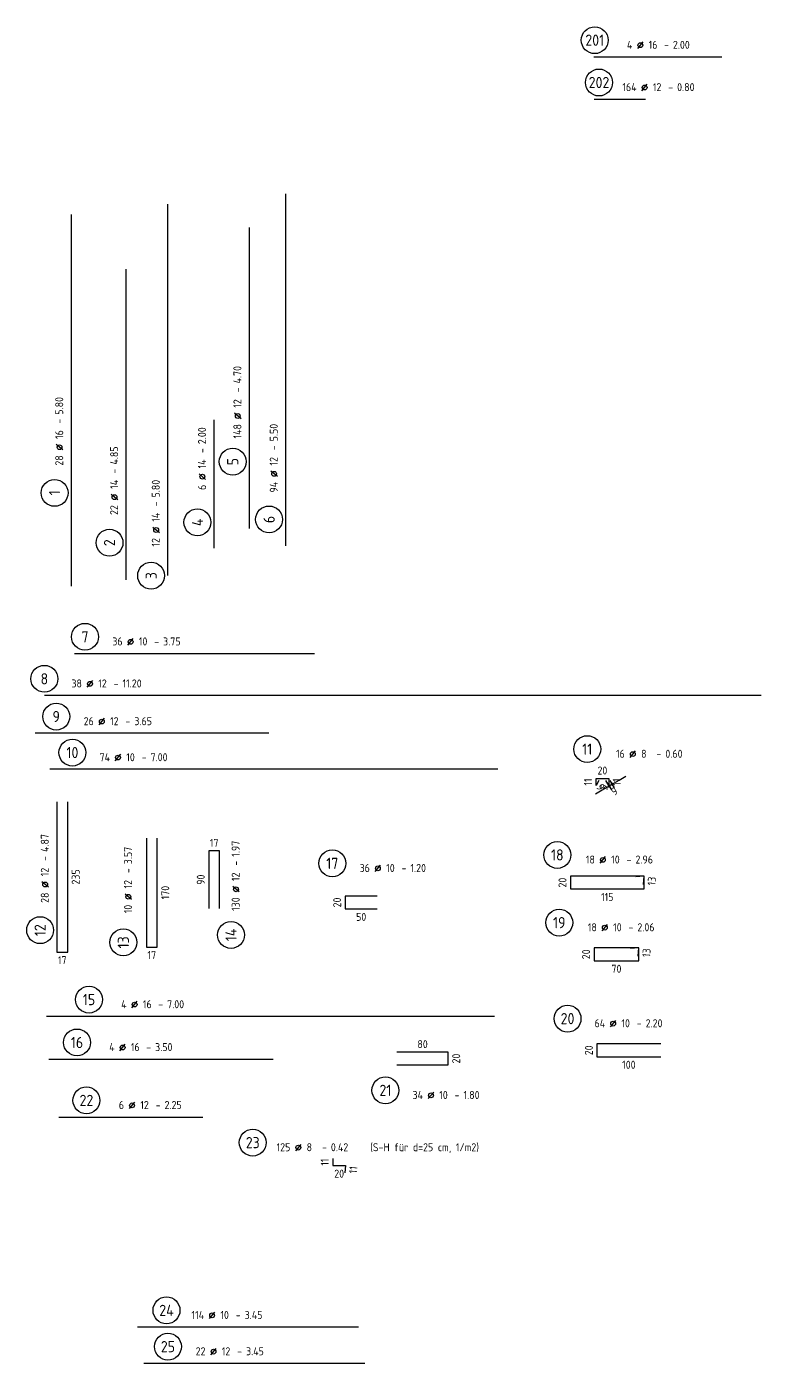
# Model space of a CAD drawing. Extents: x 0 to 73.4, y -13.1 to 33.4.
# Drawn here: x 61.89 to 73.37, y 9.61 to 30.48 of the extents above; entities that cross this region are included whole.
import ezdxf
from ezdxf.enums import TextEntityAlignment as Align

# ---------------------------------------------------------------- set-up
doc = ezdxf.new("R2010")
doc.units = 0
doc.header["$LTSCALE"] = 0.5
doc.linetypes.add('AUSGEZOGEN', pattern=[1000.01, 1000, 0.01])
doc.layers.add('MASSE', color=7, linetype='Continuous')
doc.layers.add('RND', color=7, linetype='Continuous')
doc.styles.add('txt', font='isocp.shx')
doc.dimstyles.new('DOT_I', dxfattribs={"dimscale": 0.5, "dimtxt": 0.25, "dimasz": 0.25, "dimexe": 0.1, "dimexo": 0.3, "dimgap": 0.1, "dimtad": 1, "dimdec": 3, "dimzin": 3, "dimtxsty": 'txt', "dimblk": 'DOT', "dimblk1": 'DOT', "dimblk2": 'DOT', "dimsah": 1, "dimcen": 0.1, "dimse1": 1, "dimse2": 1, "dimazin": 0, "dimtfac": 1, "dimtdec": 4, "dimtix": 1, "dimtmove": 2, "dimatfit": 3, "dimfxl": 0, "dimtvp": 1, "dimtolj": 1, "dimtzin": 0, "dimarcsym": 0})

# ---------------------------------------------------------------- blocks, each defined once
blk = doc.blocks.new('RND_AUSZ')
at = {"layer": 'RND', "color": 7, "linetype": 'Continuous'}
blk.add_line((1.341, 0.262), (1.509, 0.466), dxfattribs=at)
at = {"layer": 'RND', "color": 1, "linetype": 'Continuous'}
blk.add_circle((0, 0.52), 0.42, dxfattribs=at)
at = {"layer": 'RND', "color": 7, "linetype": 'Continuous'}
blk.add_circle((1.425, 0.364), 0.075, dxfattribs=at)
at = {"layer": 'RND', "color": 7, "linetype": 'Continuous', "style": 'txt'}
blk.add_text('-', height=0.25, dxfattribs=at).set_placement((2.163, 0.25))
for tag, p in [('WIEOFT', (-0.536, 0.25)), ('STK', (1.174, 0.25))]:
    blk.add_attdef(tag, text='', height=0.25, dxfattribs=at).set_placement(p, align=Align.RIGHT)
at = {"layer": 'RND', "color": 1, "linetype": 'Continuous', "style": 'txt'}
blk.add_attdef('POS', text='', height=0.35, dxfattribs=at).set_placement((0, 0.52), align=Align.MIDDLE)
at = {"layer": 'RND', "color": 7, "linetype": 'Continuous', "style": 'txt'}
for tag, p in [('DS', (1.683, 0.25)), ('LANG', (2.441, 0.25)), ('TEXT', (3.669, 0.25))]:
    blk.add_attdef(tag, p, '', height=0.25, dxfattribs=at)
blk = doc.blocks.new('DOT')
at = {"layer": 'MASSE', "color": 7, "linetype": 'Continuous'}
for p, q in [((0, 0), (-1, 0)), ((0, 0.54), (0, -0.54))]:
    blk.add_line(p, q, dxfattribs=at)
at = {"layer": 'MASSE', "color": 7, "linetype": 'Continuous', "const_width": 0.2}
blk.add_lwpolyline([(-0.1, 0, 1), (0.1, 0, 1)], format="xyb", close=True, dxfattribs=at)
blk = doc.blocks.new('*D24')
at = {"layer": 'Defpoints', "color": 0, "linetype": 'AUSGEZOGEN', "transparency": 16777216}
for p in [(70.987, 18.735), (70.99, 18.62), (70.99, 18.62)]:
    blk.add_point(p, dxfattribs=at)
at = {"layer": 'RND', "color": 0, "linetype": 'AUSGEZOGEN', "lineweight": -2, "transparency": 16777216}
for p, q in [((71.038, 18.649), (70.99, 18.62)), ((71.145, 18.712), (71.253, 18.776)), ((70.882, 18.556), (70.775, 18.493))]:
    blk.add_line(p, q, dxfattribs=at)
at = {"layer": 'RND', "color": 0, "linetype": 'AUSGEZOGEN', "lineweight": -2, "transparency": 16777216, "xscale": 0.125, "yscale": 0.125, "zscale": 0.125}
for p, rotation in [((70.99, 18.62), 30.66550387672445), ((71.038, 18.649), 210.6655038767244)]:
    blk.add_blockref('DOT', p, dxfattribs=dict(at, rotation=rotation))
at = {"layer": 'RND', "color": 0, "linetype": 'AUSGEZOGEN', "transparency": 16777216, "insert": (71.071, 18.538), "char_height": 0.125, "attachment_point": 5, "rotation": 210.6655, "style": 'txt'}
blk.add_mtext('\\A1;6', dxfattribs=at)

msp = doc.modelspace()

# ---------------------------------------------------------------- linework, layer by layer
at = {"layer": 'RND', "color": 1, "linetype": 'AUSGEZOGEN'}
for points in [[(70.7522, 30.0083), (72.7522, 30.0083)], [(70.758, 29.3474), (71.558, 29.3474)], [(65.9373, 22.3713), (65.9373, 27.8713)], [(64.0943, 21.9064), (64.0943, 27.7064)], [(62.5861, 27.5436), (62.5861, 21.7436)], [(65.3694, 22.6427), (65.3694, 27.3427)], [(63.444, 21.8429), (63.444, 26.6929)], [(64.8172, 22.3382), (64.8172, 24.3382)], [(62.638, 20.6916), (66.388, 20.6916)], [(73.3666, 20.0356), (62.1666, 20.0356)], [(65.6716, 19.4459), (62.0216, 19.4459)], [(69.2523, 18.8834), (62.2523, 18.8834)], [(70.8305, 18.7061), (70.7846, 18.6287), (70.7846, 18.7387), (70.9846, 18.7387), (70.9846, 18.6287), (70.9387, 18.7061)], [(62.3604, 18.3769), (62.3604, 16.0269), (62.5304, 16.0269), (62.5304, 18.3769)], [(63.7601, 17.8071), (63.7601, 16.1071), (63.9301, 16.1071), (63.9301, 17.8071)], [(64.9046, 16.7085), (64.9046, 17.6085), (64.7346, 17.6085), (64.7346, 16.7085)], [(71.5241, 17.0837), (71.5354, 17.2132), (70.3854, 17.2132), (70.3854, 17.0132), (71.5354, 17.0132), (71.5354, 17.2132), (71.4059, 17.2019)], [(67.3657, 16.9029), (66.8657, 16.9029), (66.8657, 16.7029), (67.3657, 16.7029)], [(71.4426, 15.9636), (71.454, 16.0931), (70.754, 16.0931), (70.754, 15.8931), (71.454, 15.8931), (71.454, 16.0931), (71.3245, 16.0818)], [(62.1971, 15.0262), (69.1971, 15.0262)], [(67.6751, 14.2652), (68.4751, 14.2652), (68.4751, 14.4652), (67.6751, 14.4652)], [(71.798, 14.5938), (70.798, 14.5938), (70.798, 14.3938), (71.798, 14.3938)], [(62.2384, 14.3567), (65.7384, 14.3567)], [(62.393, 13.4523), (64.643, 13.4523)], [(66.6719, 12.8029), (66.6719, 12.6929), (66.8719, 12.6929), (66.8623, 12.5833)], [(63.623, 10.1737), (67.073, 10.1737)], [(63.7217, 9.607), (67.1717, 9.607)]]:
    msp.add_lwpolyline(points, dxfattribs=at)

# ---------------------------------------------------------------- block references
at = {"layer": 'RND', "color": 1, "linetype": 'AUSGEZOGEN', "xscale": 0.5, "yscale": 0.5, "zscale": 0.5}
for p, values in [((70.7651, 30.0083), {'POS': '201', 'STK': '4', 'DS': '16', 'LANG': '2.00'}), ((62.8637, 15.0262), {'POS': '15', 'STK': '4', 'DS': '16', 'LANG': '7.00'}), ((64.0744, 10.1737), {'POS': '24', 'STK': '114', 'DS': '10', 'LANG': '3.45'})]:
    msp.add_blockref('RND_AUSZ', p, dxfattribs=at).add_auto_attribs(values)
at = {"layer": 'RND', "color": 7, "linetype": 'AUSGEZOGEN', "xscale": 0.5, "yscale": 0.5, "zscale": 0.5}
for p, values in [((70.8315, 29.3474), {'POS': '202', 'STK': '164', 'DS': '12', 'LANG': '0.80'}), ((62.8011, 20.6916), {'POS': '7', 'STK': '36', 'DS': '10', 'LANG': '3.75'}), ((62.1666, 20.0356), {'POS': '8', 'STK': '38', 'DS': '12', 'LANG': '11.20'}), ((62.3516, 19.4459), {'POS': '9', 'STK': '26', 'DS': '12', 'LANG': '3.65'}), ((62.6045, 18.8834), {'POS': '10', 'STK': '74', 'DS': '10', 'LANG': '7.00'}), ((70.6478, 18.9376), {'POS': '11', 'STK': '16', 'DS': '8', 'LANG': '0.60'}), ((70.1802, 17.2855), {'POS': '18', 'STK': '18', 'DS': '10', 'LANG': '2.96'}), ((66.665, 17.1536), {'POS': '17', 'STK': '36', 'DS': '10', 'LANG': '1.20'}), ((70.2105, 16.228), {'POS': '19', 'STK': '18', 'DS': '10', 'LANG': '2.06'}), ((70.34, 14.729), {'POS': '20', 'STK': '64', 'DS': '10', 'LANG': '2.20'}), ((62.6763, 14.3567), {'POS': '16', 'STK': '4', 'DS': '16', 'LANG': '3.50'}), ((67.4941, 13.6089), {'POS': '21', 'STK': '34', 'DS': '10', 'LANG': '1.80'}), ((62.8235, 13.4523), {'POS': '22', 'STK': '6', 'DS': '12', 'LANG': '2.25'}), ((65.4219, 12.7929), {'POS': '23', 'STK': '125', 'DS': '8', 'LANG': '0.42', 'TEXT': '(S-H für d=25 cm, 1/m2)'}), ((64.0969, 9.607), {'POS': '25', 'STK': '22', 'DS': '12', 'LANG': '3.45'})]:
    msp.add_blockref('RND_AUSZ', p, dxfattribs=at).add_auto_attribs(values)
at = {"layer": 'RND', "color": 102, "linetype": 'AUSGEZOGEN', "xscale": 0.5, "yscale": 0.5, "zscale": 0.5, "rotation": 90}
for p, values in [((65.3694, 23.687), {'POS': '5', 'STK': '148', 'DS': '12', 'LANG': '4.70'}), ((64.8172, 22.7393), {'POS': '4', 'STK': '6', 'DS': '14', 'LANG': '2.00'})]:
    msp.add_blockref('RND_AUSZ', p, dxfattribs=at).add_auto_attribs(values)
at = {"layer": 'RND', "color": 7, "linetype": 'AUSGEZOGEN', "xscale": 0.5, "yscale": 0.5, "zscale": 0.5, "rotation": 90}
for p, values in [((62.5861, 23.1993), {'POS': '1', 'STK': '28', 'DS': '16', 'LANG': '5.80'}), ((65.9373, 22.7837), {'POS': '6', 'STK': '94', 'DS': '12', 'LANG': '5.50'}), ((63.444, 22.42), {'POS': '2', 'STK': '22', 'DS': '14', 'LANG': '4.85'}), ((62.3606, 16.3703), {'POS': '12', 'STK': '28', 'DS': '12', 'LANG': '4.87'}), ((65.3424, 16.296), {'POS': '14', 'STK': '130', 'DS': '12', 'LANG': '1.97'}), ((63.66, 16.1799), {'POS': '13', 'STK': '10', 'DS': '12', 'LANG': '3.57'})]:
    msp.add_blockref('RND_AUSZ', p, dxfattribs=at).add_auto_attribs(values)
at = {"layer": 'RND', "color": 1, "linetype": 'AUSGEZOGEN', "xscale": 0.5, "yscale": 0.5, "zscale": 0.5, "rotation": 90}
msp.add_blockref('RND_AUSZ', (64.0943, 21.9064), dxfattribs=at).add_auto_attribs({'POS': '3', 'STK': '12', 'DS': '14', 'LANG': '5.80'})

# ---------------------------------------------------------------- texts
at = {"layer": 'RND', "color": 7, "linetype": 'AUSGEZOGEN', "style": 'txt'}
for s, p in [('20', (70.8846, 18.8637)), ('17', (64.8196, 17.7335)), ('115', (70.9604, 16.8882)), ('50', (67.1157, 16.5779)), ('17', (62.4454, 15.9019)), ('17', (63.8451, 15.9821)), ('70', (71.104, 15.7681)), ('80', (68.0751, 14.5902)), ('100', (71.298, 14.2688)), ('20', (66.7719, 12.5679))]:
    msp.add_text(s, height=0.125, dxfattribs=at).set_placement(p, align=Align.MIDDLE)
for s, rotation, p in [('11', 90, (70.6596, 18.6837)), ('9', 300.6655, (70.8541, 18.6036)), ('9', 59.3345, (70.9151, 18.6036)), ('11', 90, (71.1096, 18.6837)), ('235', 90, (62.6554, 17.2019)), ('90', 90, (64.6096, 17.1585)), ('20', 90, (70.2604, 17.1132)), ('13', 84.99986, (71.6543, 17.1376)), ('170', 90, (64.0551, 16.9571)), ('20', 90, (66.7407, 16.8029)), ('13', 84.99986, (71.5728, 16.0175)), ('20', 90, (70.629, 15.9931)), ('20', 90, (68.6001, 14.3652)), ('20', 90, (70.673, 14.4938)), ('11', 90, (66.5469, 12.7479)), ('11', 85, (66.9916, 12.6272))]:
    msp.add_text(s, height=0.125, rotation=rotation, dxfattribs=at).set_placement(p, align=Align.MIDDLE)

# ---------------------------------------------------------------- dimensions: what is measured, and where the dimension line sits
at = {"layer": 'RND', "color": 7, "linetype": 'AUSGEZOGEN'}
dim = msp.add_linear_dim(base=(70.9897, 18.6201), p1=(70.987, 18.7347), p2=(70.9897, 18.6201), angle=210.6655, text='6', dimstyle='DOT_I', override={"dimdec": 0, "dimlfac": 100}, dxfattribs=at)
dim.commit()
dim.dimension.update_dxf_attribs({"geometry": '*D24', "text_midpoint": (71.0712, 18.5376)})

doc.saveas('drawing.dxf')
